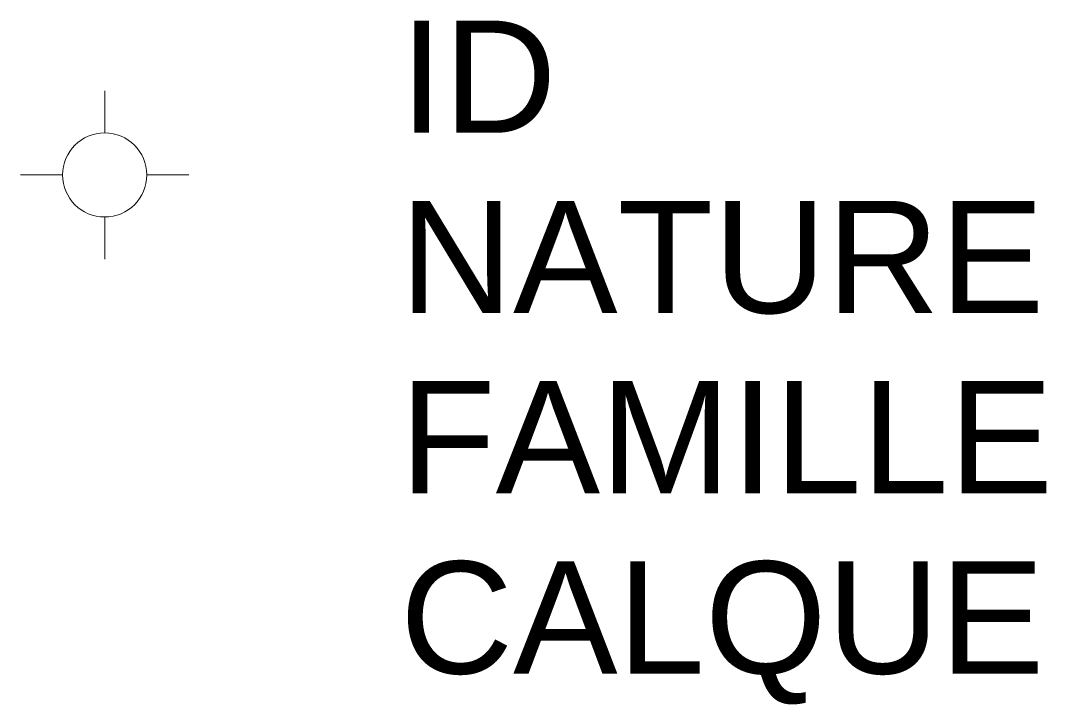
# Model space of a CAD drawing. Header units: metres. Extents: x 3163.92 to 3165.75, y 1731.22 to 1732.44.
import ezdxf

# ---------------------------------------------------------------- set-up
doc = ezdxf.new("R2010")
doc.units = ezdxf.units.M
doc.linetypes.add('Socle_Continu', pattern=[2.5, 2.5, 0])
doc.layers.add('PROPR_SCS', color=190, linetype='Socle_Continu', lineweight=13)
doc.styles.get("Standard").update_dxf_attribs({"font": 'arial.ttf'})

msp = doc.modelspace()

# ---------------------------------------------------------------- linework, layer by layer
at = {"layer": 'PROPR_SCS', "linetype": 'Socle_Continu'}
for p, q in [((3164.0665, 1732.24), (3164.0665, 1732.315)), ((3163.9915, 1732.165), (3163.9165, 1732.165)), ((3164.1415, 1732.165), (3164.2165, 1732.165)), ((3164.0665, 1732.09), (3164.0665, 1732.015))]:
    msp.add_line(p, q, dxfattribs=at)
msp.add_circle((3164.0665, 1732.165), 0.075, dxfattribs=at)

# ---------------------------------------------------------------- texts
at = {"layer": 'PROPR_SCS', "linetype": 'Socle_Continu', "flags": 9}
for tag, p, s in [('ID', (3164.5927, 1732.2401), 'VP_1282'), ('NATURE', (3164.5927, 1731.9188), 'Piquet topographique'), ('FAMILLE', (3164.5927, 1731.5975), 'Propriété'), ('CALQUE', (3164.5927, 1731.2763), 'PROPR_SCS')]:
    msp.add_attdef(tag, p, s, height=0.2, dxfattribs=at)

doc.saveas('drawing.dxf')
